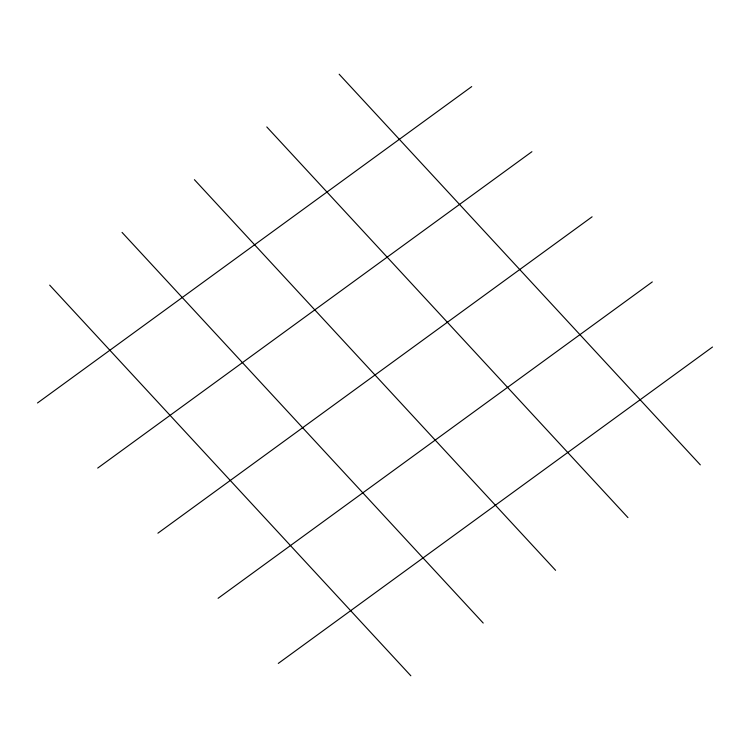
<?xml version="1.0" encoding="UTF-8"?>
<svg xmlns="http://www.w3.org/2000/svg" width="750" height="750" viewBox="0 0 750 750"><rect width="100%" height="100%" fill="white"/><g stroke="black" fill="none" stroke-linecap="round" stroke-linejoin="round"><path stroke-width="1.12" d="M37.5 402.975L471.713 86.588M97.697 468.084L531.909 151.697M157.894 533.194L592.106 216.806M218.091 598.303L652.303 281.916M278.287 663.413L712.5 347.025M339.15 74.212L700.322 464.869M266.784 126.938L627.956 517.603M194.409 179.672L555.591 570.328M122.044 232.397L483.216 623.062M49.678 285.131L410.85 675.788"/></g></svg>
